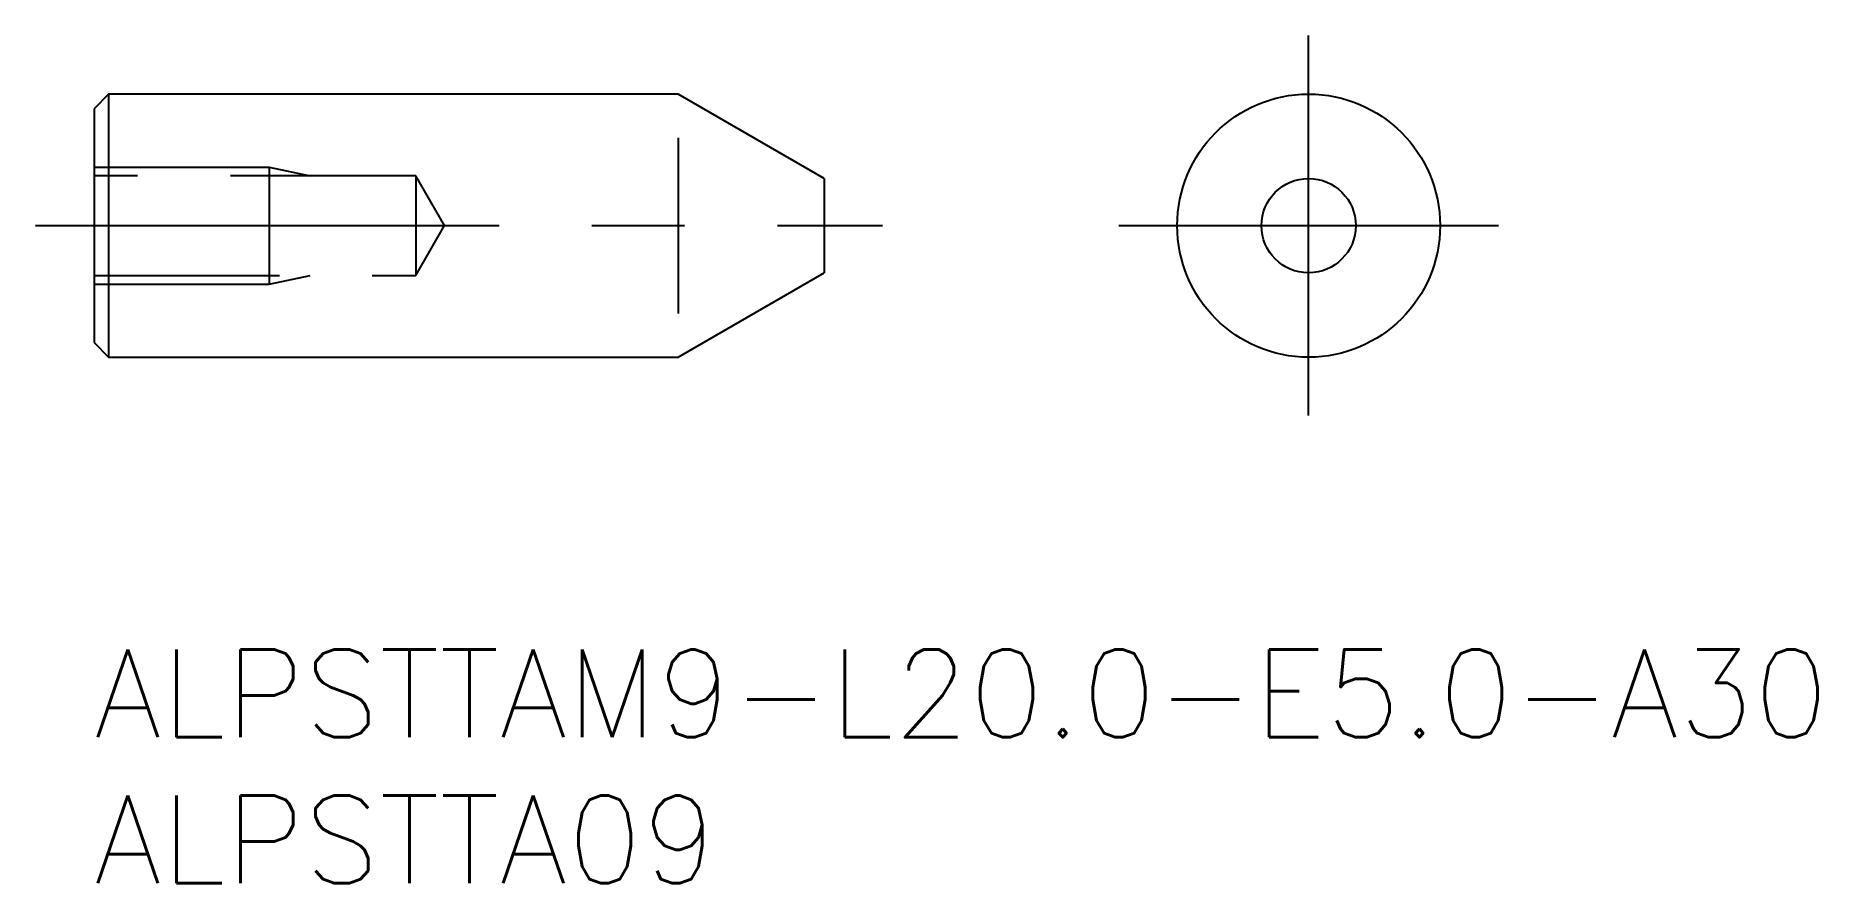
# Model space of a CAD drawing. Extents: x -2 to 59, y -8.1 to 20.9.
import ezdxf

# ---------------------------------------------------------------- set-up
doc = ezdxf.new("R2010")
doc.units = 0
doc.header["$LTSCALE"] = 0.5
doc.linetypes.add('CENTER', pattern=[50.8, 31.75, -6.35, 6.35, -6.35])
doc.linetypes.add('DASHED', pattern=[19.05, 12.7, -6.35])
for name, color, linetype in [('MSM_CENTER', 1, 'CENTER'), ('MSM_CONTINUOUS', 7, 'CONTINUOUS'), ('MSM_DASHED', 4, 'DASHED'), ('MSM_NARROW', 5, 'CONTINUOUS'), ('MSM_PART_NUMBER', 7, 'CONTINUOUS')]:
    doc.layers.add(name, color=color, linetype=linetype)
doc.styles.get("Standard").update_dxf_attribs({"font": 'txt.shx', "height": 3, "bigfont": 'bigfont.shx'})

# ---------------------------------------------------------------- blocks, each defined once
blk = doc.blocks.new('*U15')
at = {"layer": 'MSM_PART_NUMBER'}
blk.add_text('ALPSTTAM9-L20.0-E5.0-A30', height=3, dxfattribs=at).set_placement((0, -3.051))
blk = doc.blocks.new('*U16')
at = {"layer": 'MSM_PART_NUMBER'}
blk.add_text('ALPSTTA09', height=3, dxfattribs=at).set_placement((0, -8.051))

msp = doc.modelspace()

# ---------------------------------------------------------------- linework, layer by layer
at = {"layer": 'MSM_CENTER'}
for p, q in [((41.593, 7.949), (41.593, 20.949)), ((-2, 14.449), (27, 14.449)), ((35.093, 14.449), (48.093, 14.449))]:
    msp.add_line(p, q, dxfattribs=at)
at = {"layer": 'MSM_CONTINUOUS'}
for p, q in [((0.5, 18.949), (0, 18.449)), ((20, 18.949), (0.5, 18.949)), ((0.5, 18.949), (0.5, 9.949)), ((25, 16.062), (20, 18.949)), ((0, 18.449), (0, 10.449)), ((25, 16.062), (25, 12.836)), ((20, 9.949), (25, 12.836)), ((0, 10.449), (0.5, 9.949)), ((0.5, 9.949), (20, 9.949))]:
    msp.add_line(p, q, dxfattribs=at)
for radius in [4.5, 1.613]:
    msp.add_circle((41.593, 14.449), radius, dxfattribs=at)
at = {"layer": 'MSM_DASHED'}
for p, q in [((0, 16.449), (6, 16.449)), ((11.019, 16.149), (0, 16.149)), ((6, 16.449), (6, 12.449)), ((6, 16.449), (7.4, 16.149)), ((12, 14.449), (11.019, 16.149)), ((11.019, 16.149), (11.019, 12.749)), ((11.019, 12.749), (12, 14.449)), ((0, 12.749), (11.019, 12.749)), ((0, 12.449), (6, 12.449)), ((6, 12.449), (7.4, 12.749))]:
    msp.add_line(p, q, dxfattribs=at)
at = {"layer": 'MSM_NARROW'}
msp.add_line((20, 17.449), (20, 11.449), dxfattribs=at)

# ---------------------------------------------------------------- block references
at = {"layer": 'MSM_CONTINUOUS'}
for name in ['*U15', '*U16']:
    msp.add_blockref(name, (0, 0), dxfattribs=at)

doc.saveas('drawing.dxf')
